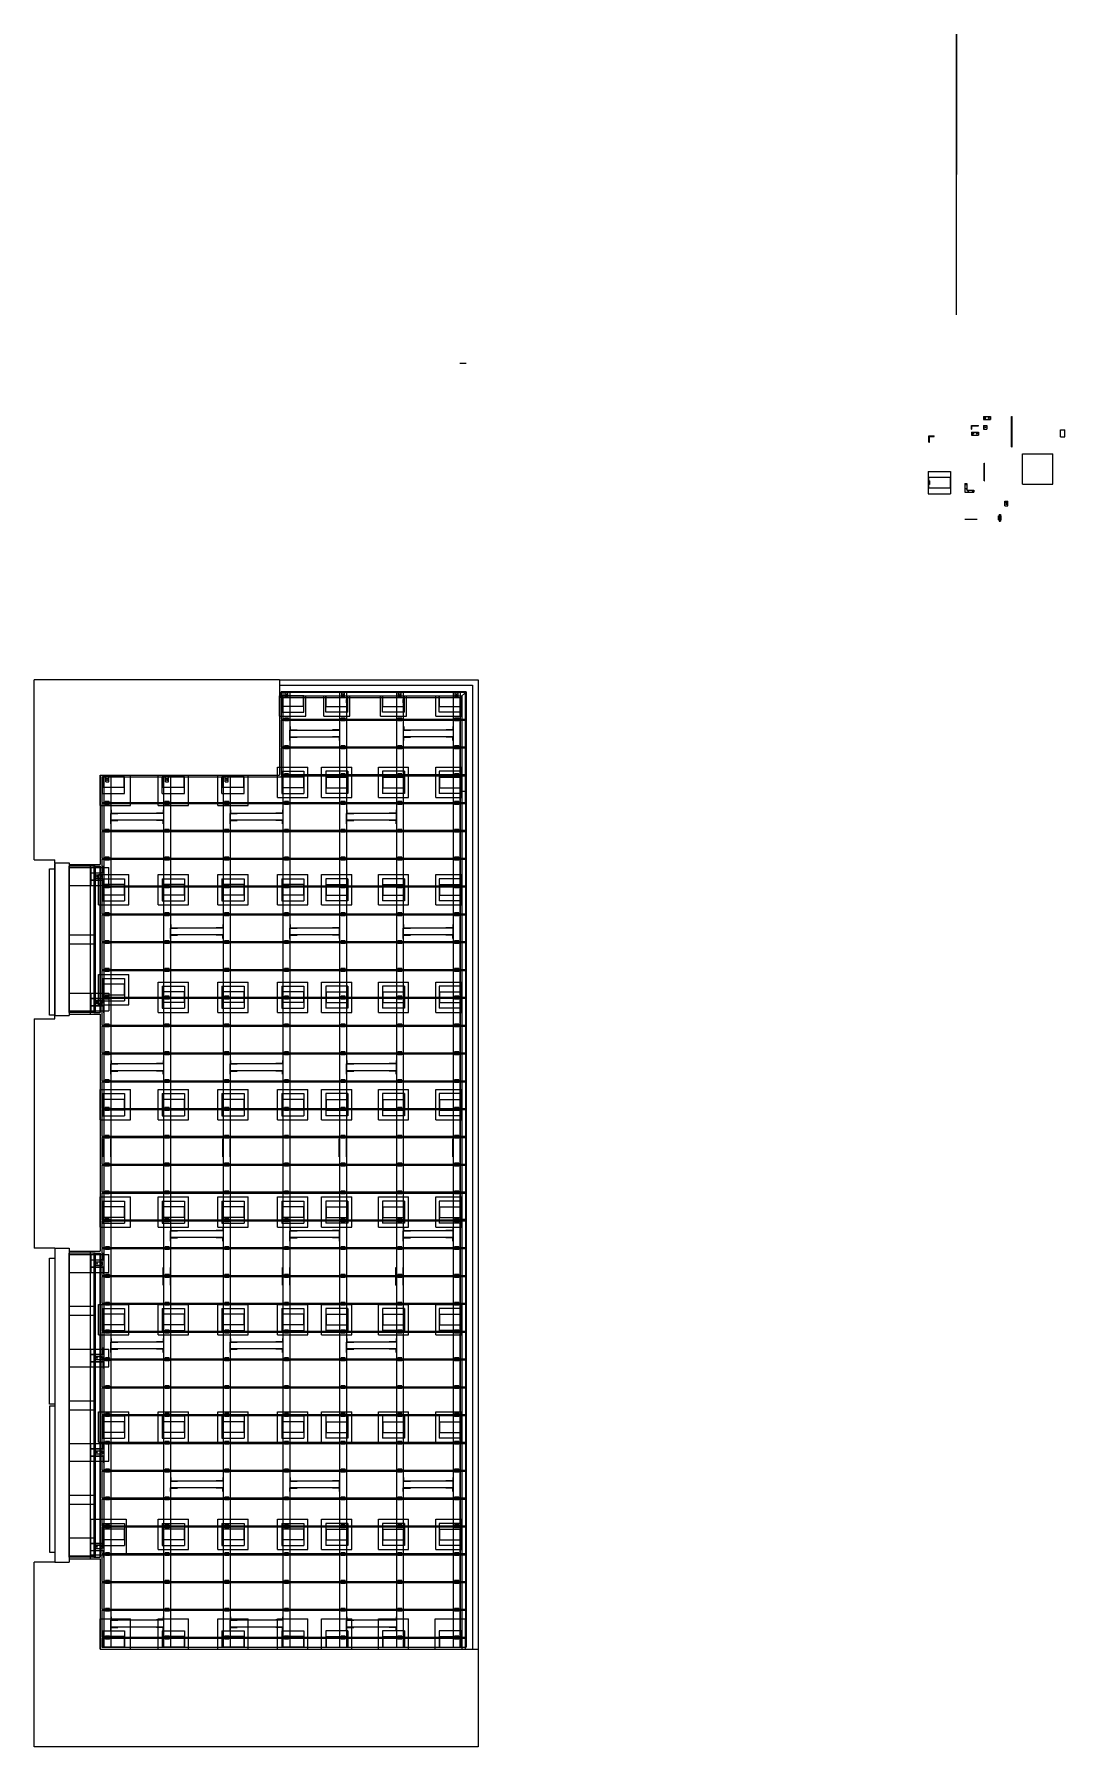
# Model space of a CAD drawing. Header units: millimetres. Extents: x 235 to 5266, y -1155 to 3208.
# Drawn here: x 1490 to 2068, y 736 to 1696 of the extents above; entities that cross this region are included whole.
import ezdxf

# ---------------------------------------------------------------- set-up
doc = ezdxf.new("R2010")
doc.units = ezdxf.units.MM
for name, color, linetype in [('Barierka', 183, 'Continuous'), ('Deski', 33, 'Continuous'), ('Klipsy', 191, 'Continuous'), ('Klipsy startowe', 221, 'Continuous'), ('Kątowniki', 220, 'Continuous'), ('Kątowniki77', 92, 'Continuous'), ('Legary górne', 150, 'Continuous'), ('Listwy', 11, 'Continuous'), ('Maty', 31, 'Continuous'), ('Maty8mm', 10, 'Continuous'), ('Wsporniki', 114, 'Continuous'), ('Łączniki', 30, 'Continuous')]:
    doc.layers.add(name, color=color, linetype=linetype)

# ---------------------------------------------------------------- blocks, each defined once
blk = doc.blocks.new('Z$W@#14945')
for p, q in [((3, 176), (3, 0)), ((11, 176), (11, 0)), ((0, 88.5), (0, 170.5)), ((0, 170.5), (3, 170.5)), ((3, 88.5), (0, 88.5)), ((3, 87.5), (0, 87.5)), ((0, 87.5), (0, 5.5)), ((0, 5.5), (3, 5.5))]:
    blk.add_line(p, q)
blk = doc.blocks.new('Z$W@#8909')
for p, q in [((3, 176), (11, 176)), ((3, 0), (11, 0))]:
    blk.add_line(p, q)
blk.add_blockref('Z$W@#14945', (0, 0))
blk = doc.blocks.new('Z$W@#9758')
for p, q in [((0, 0.3), (0, 82.3)), ((0, 82.3), (3, 82.3)), ((3, 85.6), (3, 0)), ((3, 85.6), (11, 85.6)), ((3, 0.3), (3, 85.3)), ((11, 85.6), (11, 0)), ((3, 0.3), (0, 0.3)), ((3, 0), (11, 0))]:
    blk.add_line(p, q)
blk = doc.blocks.new('Z$W@#2083')
for p, q in [((12.4, 9.2), (0, 9.2)), ((0, 9.2), (0, 0)), ((0, 0), (12.4, 0)), ((0.2, 6), (12.2, 6)), ((0.2, 6), (0.2, 0)), ((11.7, 4), (11.7, 2)), ((11.7, 4), (12.2, 4)), ((11.7, 2), (12.2, 2)), ((12.2, 6), (12.2, 0)), ((12.4, 9.2), (12.4, 0))]:
    blk.add_line(p, q)
blk = doc.blocks.new('Z$W@#17505')
for p, q in [((0, 0), (0, 12.4)), ((0, 12.4), (12.4, 12.4)), ((3.2, 12.2), (3.2, 0.2)), ((3.2, 12.2), (9.2, 12.2)), ((9.2, 12.2), (9.2, 0.2)), ((12.4, 0), (12.4, 12.4)), ((0, 0), (12.4, 0)), ((3.2, 0.2), (9.2, 0.2)), ((5.2, 0.7), (7.2, 0.7)), ((5.2, 0.7), (5.2, 0.2)), ((7.2, 0.7), (7.2, 0.2))]:
    blk.add_line(p, q)
blk = doc.blocks.new('Z$W@#9216')
at = {"xscale": -1, "rotation": 90.00000000000001}
blk.add_blockref('Z$W@#17505', (12.4, 12.4), dxfattribs=at)
blk = doc.blocks.new('Z$W@#22708')
at = {"layer": 'Legary górne'}
for p, q in [((0, 0), (0, 3.9)), ((0, 3.9), (2.4, 3.9)), ((0, 0), (2.4, 0)), ((2.4, 0), (2.4, 3.9))]:
    blk.add_line(p, q, dxfattribs=at)
blk = doc.blocks.new('Z$W@#41')
at = {"layer": 'Kątowniki'}
for p, q in [((0, 0), (0, 2)), ((0, 2), (4, 2)), ((0, 0), (0.18, 0)), ((0.18, 1.82), (4, 1.82)), ((0.18, 0), (0.18, 1.82)), ((4, 1.82), (4, 2))]:
    blk.add_line(p, q, dxfattribs=at)
blk = doc.blocks.new('Z$W@#5794')
for p, q in [((0, 0), (0, 10)), ((0, 10), (0.2, 10)), ((0.2, 0), (0.2, 10)), ((0, 0), (0.2, 0))]:
    blk.add_line(p, q)
blk = doc.blocks.new('Z$W@#22255')
for p, q in [((0, 1.8), (0, 0)), ((0, 1.8), (4, 1.8)), ((0, 0), (4, 0)), ((0.18, 1.8), (0.18, 0)), ((4, 1.8), (4, 0))]:
    blk.add_line(p, q)
for centre in [(1, 0.9), (3, 0.9)]:
    blk.add_circle(centre, 0.25)
blk = doc.blocks.new('Z$W@#486')
at = {"layer": 'Maty'}
for p, q in [((0, 20), (20, 20)), ((0, 20), (0, 0)), ((20, 20), (20, 0)), ((0, 0), (20, 0)), ((0, 0), (20, 0))]:
    blk.add_line(p, q, dxfattribs=at)
blk = doc.blocks.new('Z$W@#26881')
at = {"layer": 'Maty'}
for p, q in [((0, 0), (0, 10)), ((0, 10), (0.3, 10)), ((0.3, 0), (0.3, 10)), ((0, 0), (0.3, 0))]:
    blk.add_line(p, q, dxfattribs=at)
blk = doc.blocks.new('Z$W@#30100')
at = {"layer": 'Maty'}
for p, q in [((0, 0), (0, 10)), ((0, 10), (10, 10)), ((10, 0), (10, 10)), ((0, 0), (10, 0))]:
    blk.add_line(p, q, dxfattribs=at)
blk = doc.blocks.new('Z$W@#25788')
at = {"layer": 'Maty'}
for p, q in [((0, 0), (0, 17)), ((0, 17), (17, 17)), ((17, 0), (17, 17)), ((0, 0), (17, 0))]:
    blk.add_line(p, q, dxfattribs=at)
blk = doc.blocks.new('Z$W@#27756')
at = {"layer": 'Maty'}
for p, q in [((0, 0), (0, 17)), ((0, 17), (14.7, 17)), ((14.7, 0), (14.7, 17)), ((0, 0), (14.7, 0))]:
    blk.add_line(p, q, dxfattribs=at)
blk = doc.blocks.new('Z$W@#20016')
at = {"layer": 'Maty'}
for p, q in [((0, 11.5), (14.7, 11.5)), ((0, 0), (0, 11.5)), ((14.7, 0), (14.7, 11.5)), ((0, 0), (14.7, 0))]:
    blk.add_line(p, q, dxfattribs=at)
blk = doc.blocks.new('Z$W@#21898')
for p, q in [((0, 0), (0, 2.7)), ((0, 2.7), (1.6, 2.7)), ((0, 1.8), (1.6, 1.8)), ((0, 0), (1.6, 0)), ((1.6, 0), (1.6, 2.7))]:
    blk.add_line(p, q)
blk.add_circle((0.8, 0.9), 0.2)
blk = doc.blocks.new('Z$W@#30318')
for p, q in [((0, 0.7), (0, 3)), ((0, 3), (0.4, 3)), ((0, 0.7), (0.4, 0.7)), ((0.4, 3.7), (1.2, 3.7)), ((0.4, 3.7), (0.4, 0)), ((0.4, 0), (1.2, 0)), ((1.2, 3.7), (1.2, 0)), ((1.2, 3), (1.6, 3)), ((1.2, 0.7), (1.6, 0.7)), ((1.6, 0.7), (1.6, 3))]:
    blk.add_line(p, q)
blk.add_circle((0.8, 1.85), 0.2)
blk = doc.blocks.new('Z$W@#15724')
for p, q in [((0, 10), (14.7, 10)), ((0, 0), (0, 10)), ((14.7, 0), (14.7, 10)), ((0, 0), (14.7, 0))]:
    blk.add_line(p, q)
blk = doc.blocks.new('Z$W@#11478')
for p, q in [((0, 5), (14.7, 5)), ((0, 0), (0, 5)), ((0, 0), (14.7, 0)), ((14.7, 0), (14.7, 5))]:
    blk.add_line(p, q)

msp = doc.modelspace()

# ---------------------------------------------------------------- linework, layer by layer
for p, q in [((2022.1, 1481.69), (2022.1, 1479.89)), ((2022.1, 1481.69), (2026.1, 1481.69)), ((2022.1, 1479.89), (2026.1, 1479.89)), ((2022.28, 1481.69), (2022.28, 1479.89)), ((2026.1, 1481.69), (2026.1, 1479.89)), ((1991.47, 1467.25), (1991.47, 1470.75)), ((1991.47, 1470.75), (1994.47, 1470.75)), ((1991.87, 1470.35), (1994.47, 1470.35)), ((1991.87, 1467.25), (1991.87, 1470.35)), ((1994.47, 1470.35), (1994.47, 1470.75)), ((2022.05, 1476.59), (2024.05, 1476.59)), ((2022.05, 1476.59), (2022.05, 1474.59)), ((2022.05, 1474.59), (2024.05, 1474.59)), ((2022.23, 1476.59), (2022.23, 1474.59)), ((2024.05, 1476.59), (2024.05, 1474.59)), ((1991.47, 1467.25), (1991.87, 1467.25)), ((2011.61, 1444.14), (2011.61, 1439.14)), ((2011.61, 1444.14), (2012.81, 1444.14)), ((2012.81, 1444.14), (2012.81, 1440.34)), ((2011.61, 1439.14), (2016.61, 1439.14)), ((2012.81, 1440.34), (2016.61, 1440.34)), ((2016.61, 1440.34), (2016.61, 1439.14)), ((2011.61, 1424.14), (2018.61, 1424.14)), ((2030.44, 1423.7), (2030.44, 1426)), ((2030.44, 1426), (2030.84, 1426)), ((2030.44, 1423.7), (2030.84, 1423.7)), ((2030.84, 1426.7), (2031.64, 1426.7)), ((2030.84, 1426.7), (2030.84, 1423)), ((2030.84, 1423), (2031.64, 1423)), ((2031.64, 1426.7), (2031.64, 1423)), ((2031.64, 1426), (2032.04, 1426)), ((2031.64, 1423.7), (2032.04, 1423.7)), ((2032.04, 1423.7), (2032.04, 1426)), ((1489.68, 1233.12), (1489.68, 1334.02)), ((1627.18, 1334.02), (1489.68, 1334.02)), ((1627.18, 1334.02), (1627.18, 1280.52)), ((1627.18, 1325.02), (1729.58, 1325.02)), ((1729.58, 1325.02), (1729.58, 790.52)), ((1526.68, 1280.52), (1627.18, 1280.52)), ((1526.68, 1280.52), (1526.68, 1230.52)), ((1489.68, 1233.12), (1501.18, 1233.12)), ((1501.18, 1231.32), (1501.18, 1233.12)), ((1509.18, 1230.52), (1526.68, 1230.52)), ((1521.18, 1146.52), (1521.18, 1230.52)), ((1489.68, 1143.92), (1489.68, 1015.27)), ((1489.68, 1143.92), (1501.18, 1143.92)), ((1501.18, 1143.92), (1501.18, 1145.72)), ((1509.18, 1146.52), (1526.68, 1146.52)), ((1526.68, 1146.52), (1526.68, 1013.52)), ((1501.18, 1015.27), (1489.68, 1015.27)), ((1509.18, 1013.52), (1526.68, 1013.52)), ((1521.18, 841.02), (1521.18, 1013.52)), ((1489.68, 735.72), (1489.68, 839.27)), ((1501.18, 839.27), (1489.68, 839.27)), ((1509.18, 841.02), (1526.68, 841.02)), ((1526.68, 841.02), (1526.68, 790.52)), ((1526.68, 790.52), (1738.58, 790.52)), ((1738.58, 790.52), (1738.58, 735.72)), ((1738.58, 735.72), (1489.68, 735.72))]:
    msp.add_line(p, q)
for centre, radius in [((2023.1, 1480.79), 0.25), ((2025.09, 1480.79), 0.25), ((2023.14, 1475.59), 0.2), ((2012.21, 1443.54), 0.2), ((2012.21, 1441.14), 0.2), ((2013.61, 1439.74), 0.2), ((2016.01, 1439.74), 0.2), ((2031.24, 1424.85), 0.2)]:
    msp.add_circle(centre, radius)
at = {"layer": 'Barierka'}
for p, q in [((1627.18, 1334.02), (1738.58, 1334.02)), ((1627.18, 1331.02), (1735.58, 1331.02)), ((1735.58, 1331.02), (1735.58, 790.52)), ((1738.58, 1334.02), (1738.58, 790.52))]:
    msp.add_line(p, q, dxfattribs=at)
at = {"layer": 'Deski'}
for p, q in [((1628.18, 1327.02), (1628.18, 1312.02)), ((1628.18, 1327.02), (1731.58, 1327.02)), ((1731.58, 1312.02), (1731.58, 1327.02)), ((1628.18, 1312.02), (1731.58, 1312.02)), ((1628.18, 1311.42), (1731.58, 1311.42)), ((1628.18, 1311.42), (1628.18, 1296.42)), ((1731.58, 1296.42), (1731.58, 1311.42)), ((1628.18, 1296.42), (1731.58, 1296.42)), ((1628.18, 1295.82), (1731.58, 1295.82)), ((1628.18, 1295.82), (1628.18, 1280.82)), ((1731.58, 1280.82), (1731.58, 1295.82)), ((1527.68, 1279.52), (1628.18, 1279.52)), ((1527.68, 1279.52), (1527.68, 1265.22)), ((1628.18, 1280.82), (1731.58, 1280.82)), ((1628.18, 1280.22), (1731.58, 1280.22)), ((1628.18, 1280.22), (1628.18, 1279.52)), ((1731.58, 1265.22), (1731.58, 1280.22)), ((1527.68, 1265.22), (1731.58, 1265.22)), ((1527.68, 1264.62), (1731.58, 1264.62)), ((1527.68, 1264.62), (1527.68, 1249.62)), ((1731.58, 1264.62), (1731.58, 1249.62)), ((1527.68, 1249.62), (1731.58, 1249.62)), ((1527.68, 1249.02), (1731.58, 1249.02)), ((1527.68, 1249.02), (1527.68, 1234.02)), ((1731.58, 1249.02), (1731.58, 1234.02)), ((1523.88, 1229.52), (1509.18, 1229.52)), ((1509.18, 1147.52), (1509.18, 1229.52)), ((1523.88, 1229.52), (1523.88, 1147.52)), ((1523.88, 1229.52), (1526.38, 1229.52)), ((1526.38, 1229.52), (1526.38, 1147.52)), ((1527.68, 1234.02), (1731.58, 1234.02)), ((1527.68, 1233.42), (1731.58, 1233.42)), ((1527.68, 1233.42), (1527.68, 1218.42)), ((1731.58, 1233.42), (1731.58, 1218.42)), ((1527.68, 1218.42), (1731.58, 1218.42)), ((1527.68, 1217.82), (1731.58, 1217.82)), ((1527.68, 1217.82), (1527.68, 1202.82)), ((1731.58, 1217.82), (1731.58, 1202.82)), ((1527.68, 1202.82), (1731.58, 1202.82)), ((1527.68, 1202.22), (1731.58, 1202.22)), ((1527.68, 1202.22), (1527.68, 1187.22)), ((1731.58, 1202.22), (1731.58, 1187.22)), ((1527.68, 1187.22), (1731.58, 1187.22)), ((1527.68, 1186.62), (1731.58, 1186.62)), ((1527.68, 1186.62), (1527.68, 1171.62)), ((1731.58, 1186.62), (1731.58, 1171.62)), ((1527.68, 1171.62), (1731.58, 1171.62)), ((1527.68, 1171.02), (1731.58, 1171.02)), ((1527.68, 1171.02), (1527.68, 1156.02)), ((1731.58, 1171.02), (1731.58, 1156.02)), ((1527.68, 1156.02), (1731.58, 1156.02)), ((1527.68, 1155.42), (1731.58, 1155.42)), ((1527.68, 1155.42), (1527.68, 1140.42)), ((1731.58, 1155.42), (1731.58, 1140.42)), ((1523.88, 1147.52), (1509.18, 1147.52)), ((1523.88, 1147.52), (1526.38, 1147.52)), ((1527.68, 1140.42), (1731.58, 1140.42)), ((1527.68, 1139.82), (1731.58, 1139.82)), ((1527.68, 1139.82), (1527.68, 1124.82)), ((1731.58, 1139.82), (1731.58, 1124.82)), ((1527.68, 1124.82), (1731.58, 1124.82)), ((1527.68, 1124.22), (1731.58, 1124.22)), ((1527.68, 1124.22), (1527.68, 1109.22)), ((1731.58, 1124.22), (1731.58, 1109.22)), ((1527.68, 1109.22), (1731.58, 1109.22)), ((1527.68, 1108.62), (1731.58, 1108.62)), ((1527.68, 1108.62), (1527.68, 1093.62)), ((1731.58, 1108.62), (1731.58, 1093.62)), ((1527.68, 1093.62), (1731.58, 1093.62)), ((1527.68, 1093.02), (1731.58, 1093.02)), ((1527.68, 1093.02), (1527.68, 1078.02)), ((1731.58, 1093.02), (1731.58, 1078.02)), ((1527.68, 1078.02), (1731.58, 1078.02)), ((1527.68, 1077.42), (1731.58, 1077.42)), ((1527.68, 1077.42), (1527.68, 1062.42)), ((1731.58, 1077.42), (1731.58, 1062.42)), ((1527.68, 1062.42), (1731.58, 1062.42)), ((1527.68, 1061.82), (1731.58, 1061.82)), ((1527.68, 1061.82), (1527.68, 1046.82)), ((1731.58, 1061.82), (1731.58, 1046.82)), ((1527.68, 1046.82), (1731.58, 1046.82)), ((1527.68, 1046.22), (1731.58, 1046.22)), ((1527.68, 1046.22), (1527.68, 1031.22)), ((1731.58, 1046.22), (1731.58, 1031.22)), ((1527.68, 1031.22), (1731.58, 1031.22)), ((1527.68, 1030.62), (1731.58, 1030.62)), ((1527.68, 1030.62), (1527.68, 1015.62)), ((1731.58, 1030.62), (1731.58, 1015.62)), ((1523.88, 1012.52), (1509.18, 1012.52)), ((1509.18, 842.02), (1509.18, 1012.52)), ((1523.88, 1012.52), (1523.88, 842.02)), ((1523.88, 1012.52), (1526.38, 1012.52)), ((1526.38, 1012.52), (1526.38, 842.02)), ((1527.68, 1015.62), (1731.58, 1015.62)), ((1527.68, 1015.02), (1731.58, 1015.02)), ((1527.68, 1015.02), (1527.68, 1000.02)), ((1731.58, 1015.02), (1731.58, 1000.02)), ((1527.68, 1000.02), (1731.58, 1000.02)), ((1527.68, 999.42), (1731.58, 999.42)), ((1527.68, 999.42), (1527.68, 984.42)), ((1731.58, 999.42), (1731.58, 984.42)), ((1527.68, 984.42), (1731.58, 984.42)), ((1527.68, 983.82), (1731.58, 983.82)), ((1527.68, 983.82), (1527.68, 968.82)), ((1731.58, 983.82), (1731.58, 968.82)), ((1527.68, 968.82), (1731.58, 968.82)), ((1527.68, 968.22), (1731.58, 968.22)), ((1527.68, 968.22), (1527.68, 953.22)), ((1731.58, 968.22), (1731.58, 953.22)), ((1527.68, 953.22), (1731.58, 953.22)), ((1527.68, 952.62), (1731.58, 952.62)), ((1527.68, 952.62), (1527.68, 937.62)), ((1731.58, 952.62), (1731.58, 937.62)), ((1527.68, 937.62), (1731.58, 937.62)), ((1527.68, 937.02), (1731.58, 937.02)), ((1527.68, 937.02), (1527.68, 922.02)), ((1731.58, 937.02), (1731.58, 922.02)), ((1527.68, 922.02), (1731.58, 922.02)), ((1527.68, 921.42), (1731.58, 921.42)), ((1527.68, 921.42), (1527.68, 906.42)), ((1731.58, 921.42), (1731.58, 906.42)), ((1527.68, 906.42), (1731.58, 906.42)), ((1527.68, 905.82), (1731.58, 905.82)), ((1527.68, 905.82), (1527.68, 890.82)), ((1731.58, 905.82), (1731.58, 890.82)), ((1527.68, 890.82), (1731.58, 890.82)), ((1527.68, 890.22), (1731.58, 890.22)), ((1527.68, 890.22), (1527.68, 875.22)), ((1731.58, 890.22), (1731.58, 875.22)), ((1527.68, 875.22), (1731.58, 875.22)), ((1527.68, 874.62), (1731.58, 874.62)), ((1527.68, 874.62), (1527.68, 859.62)), ((1731.58, 874.62), (1731.58, 859.62)), ((1527.68, 859.62), (1731.58, 859.62)), ((1527.68, 859.02), (1731.58, 859.02)), ((1527.68, 859.02), (1527.68, 844.02)), ((1731.58, 859.02), (1731.58, 844.02)), ((1523.88, 842.02), (1509.18, 842.02)), ((1523.88, 842.02), (1526.38, 842.02)), ((1527.68, 844.02), (1731.58, 844.02)), ((1527.68, 843.42), (1731.58, 843.42)), ((1527.68, 843.42), (1527.68, 828.42)), ((1731.58, 843.42), (1731.58, 828.42)), ((1527.68, 828.42), (1731.58, 828.42)), ((1527.68, 827.82), (1731.58, 827.82)), ((1527.68, 827.82), (1527.68, 812.82)), ((1731.58, 827.82), (1731.58, 812.82)), ((1527.68, 812.82), (1731.58, 812.82)), ((1527.68, 812.22), (1731.58, 812.22)), ((1527.68, 812.22), (1527.68, 797.22)), ((1731.58, 812.22), (1731.58, 797.22)), ((1527.68, 797.22), (1731.58, 797.22)), ((1527.68, 796.62), (1731.58, 796.62)), ((1527.68, 796.62), (1527.68, 791.52)), ((1527.68, 791.52), (1731.58, 791.52)), ((1731.58, 796.62), (1731.58, 791.52))]:
    msp.add_line(p, q, dxfattribs=at)
at = {"layer": 'Kątowniki77'}
for p, q in [((1521.68, 1225.68), (1521.68, 1225.83)), ((1521.68, 1225.83), (1526.68, 1225.83)), ((1521.68, 1225.68), (1526.68, 1225.68)), ((1521.68, 1221.78), (1521.68, 1221.63)), ((1521.68, 1221.78), (1526.68, 1221.78)), ((1521.68, 1221.63), (1526.68, 1221.63)), ((1522.88, 1225.68), (1522.88, 1225.83)), ((1522.88, 1221.78), (1522.88, 1221.63)), ((1526.68, 1225.68), (1526.68, 1225.83)), ((1526.68, 1221.78), (1526.68, 1221.63)), ((1521.68, 1155.25), (1521.68, 1155.4)), ((1521.68, 1155.4), (1526.68, 1155.4)), ((1521.68, 1155.25), (1526.68, 1155.25)), ((1522.88, 1155.25), (1522.88, 1155.4)), ((1526.68, 1155.25), (1526.68, 1155.4)), ((1521.68, 1151.35), (1521.68, 1151.2)), ((1521.68, 1151.35), (1526.68, 1151.35)), ((1521.68, 1151.2), (1526.68, 1151.2)), ((1522.88, 1151.35), (1522.88, 1151.2)), ((1526.68, 1151.35), (1526.68, 1151.2)), ((1521.68, 1008.68), (1521.68, 1008.83)), ((1521.68, 1008.83), (1526.68, 1008.83)), ((1521.68, 1008.68), (1526.68, 1008.68)), ((1522.88, 1008.68), (1522.88, 1008.83)), ((1526.68, 1008.68), (1526.68, 1008.83)), ((1521.68, 1004.78), (1521.68, 1004.63)), ((1521.68, 1004.78), (1526.68, 1004.78)), ((1521.68, 1004.63), (1526.68, 1004.63)), ((1522.88, 1004.78), (1522.88, 1004.63)), ((1526.68, 1004.78), (1526.68, 1004.63)), ((1521.68, 955.68), (1521.68, 955.83)), ((1521.68, 955.83), (1526.68, 955.83)), ((1521.68, 955.68), (1526.68, 955.68)), ((1521.68, 951.78), (1521.68, 951.63)), ((1521.68, 951.78), (1526.68, 951.78)), ((1521.68, 951.63), (1526.68, 951.63)), ((1522.88, 955.68), (1522.88, 955.83)), ((1522.88, 951.78), (1522.88, 951.63)), ((1526.68, 955.68), (1526.68, 955.83)), ((1526.68, 951.78), (1526.68, 951.63)), ((1521.68, 902.75), (1521.68, 902.9)), ((1521.68, 902.9), (1526.68, 902.9)), ((1521.68, 902.75), (1526.68, 902.75)), ((1522.88, 902.75), (1522.88, 902.9)), ((1526.68, 902.75), (1526.68, 902.9)), ((1521.68, 898.85), (1521.68, 898.7)), ((1521.68, 898.85), (1526.68, 898.85)), ((1521.68, 898.7), (1526.68, 898.7)), ((1522.88, 898.85), (1522.88, 898.7)), ((1526.68, 898.85), (1526.68, 898.7)), ((1521.68, 849.75), (1521.68, 849.9)), ((1521.68, 849.9), (1526.68, 849.9)), ((1521.68, 849.75), (1526.68, 849.75)), ((1521.68, 845.85), (1521.68, 845.7)), ((1521.68, 845.85), (1526.68, 845.85)), ((1521.68, 845.7), (1526.68, 845.7)), ((1522.88, 849.75), (1522.88, 849.9)), ((1522.88, 845.85), (1522.88, 845.7)), ((1526.68, 849.75), (1526.68, 849.9)), ((1526.68, 845.85), (1526.68, 845.7))]:
    msp.add_line(p, q, dxfattribs=at)
at = {"layer": 'Legary górne'}
for p, q in [((2007.03, 1538.59), (2007.03, 1695.99)), ((2007.03, 1695.99), (2007.03, 1617.29)), ((2065.26, 1470.34), (2065.26, 1474.24)), ((2065.26, 1474.24), (2067.66, 1474.24)), ((2065.26, 1470.34), (2067.66, 1470.34)), ((2067.66, 1470.34), (2067.66, 1474.24)), ((1629.18, 1327.02), (1629.18, 791.52)), ((1629.18, 1327.02), (1633.08, 1327.02)), ((1633.08, 1327.02), (1633.08, 791.52)), ((1660.98, 1327.02), (1660.98, 791.52)), ((1660.98, 1327.02), (1664.88, 1327.02)), ((1664.88, 1327.02), (1664.88, 791.52)), ((1692.78, 1327.02), (1692.78, 791.52)), ((1692.78, 1327.02), (1696.68, 1327.02)), ((1696.68, 1327.02), (1696.68, 791.52)), ((1724.63, 1327.02), (1724.63, 791.52)), ((1724.63, 1327.02), (1728.53, 1327.02)), ((1728.53, 1327.02), (1728.53, 791.52)), ((1633.08, 1305.82), (1660.98, 1305.82)), ((1633.08, 1302.02), (1633.08, 1305.82)), ((1633.08, 1302.02), (1660.98, 1302.02)), ((1724.63, 1305.82), (1696.73, 1305.82)), ((1724.63, 1302.02), (1696.73, 1302.02)), ((1528.68, 1279.52), (1528.68, 791.52)), ((1528.68, 1279.52), (1532.58, 1279.52)), ((1532.58, 1279.52), (1532.58, 791.52)), ((1562.18, 1279.52), (1562.18, 791.52)), ((1562.18, 1279.52), (1566.08, 1279.52)), ((1566.08, 1279.52), (1566.08, 791.52)), ((1595.68, 1279.52), (1595.68, 791.52)), ((1595.68, 1279.52), (1599.58, 1279.52)), ((1599.58, 1279.52), (1599.58, 791.52)), ((1562.18, 1259.02), (1532.58, 1259.02)), ((1532.58, 1255.22), (1532.58, 1259.02)), ((1629.18, 1259.02), (1599.58, 1259.02)), ((1599.58, 1255.22), (1599.58, 1259.02)), ((1692.78, 1259.02), (1664.88, 1259.02)), ((1664.88, 1255.22), (1664.88, 1259.02)), ((1692.78, 1255.22), (1692.78, 1259.02)), ((1562.18, 1255.22), (1532.58, 1255.22)), ((1629.18, 1255.22), (1599.58, 1255.22)), ((1692.78, 1255.22), (1664.88, 1255.22)), ((1523.88, 1225.68), (1528.68, 1225.68)), ((1523.88, 1221.78), (1528.68, 1221.78)), ((1595.68, 1194.82), (1566.08, 1194.82)), ((1566.08, 1191.02), (1566.08, 1194.82)), ((1595.68, 1191.02), (1566.08, 1191.02)), ((1660.98, 1194.82), (1633.08, 1194.82)), ((1633.08, 1191.02), (1633.08, 1194.82)), ((1660.98, 1191.02), (1633.08, 1191.02)), ((1660.98, 1191.02), (1660.98, 1194.82)), ((1724.58, 1194.82), (1696.68, 1194.82)), ((1696.68, 1191.02), (1696.68, 1194.82)), ((1724.58, 1191.02), (1696.68, 1191.02)), ((1724.58, 1191.02), (1724.58, 1194.82)), ((1523.88, 1155.25), (1528.68, 1155.25)), ((1523.88, 1151.35), (1528.68, 1151.35)), ((1562.18, 1118.62), (1532.58, 1118.62)), ((1532.58, 1114.82), (1532.58, 1118.62)), ((1562.18, 1114.82), (1532.58, 1114.82)), ((1629.18, 1118.62), (1599.58, 1118.62)), ((1599.58, 1114.82), (1599.58, 1118.62)), ((1629.18, 1114.82), (1599.58, 1114.82)), ((1692.78, 1118.62), (1664.88, 1118.62)), ((1664.88, 1114.82), (1664.88, 1118.62)), ((1692.78, 1114.82), (1664.88, 1114.82)), ((1692.78, 1114.82), (1692.78, 1118.62)), ((1595.68, 1025.02), (1566.08, 1025.02)), ((1566.08, 1021.22), (1566.08, 1025.02)), ((1566.08, 1021.22), (1566.08, 1025.02)), ((1566.08, 1021.22), (1566.08, 1025.02)), ((1595.68, 1021.22), (1566.08, 1021.22)), ((1660.98, 1025.02), (1633.08, 1025.02)), ((1633.08, 1021.22), (1633.08, 1025.02)), ((1660.98, 1021.22), (1633.08, 1021.22)), ((1660.98, 1021.22), (1660.98, 1025.02)), ((1724.58, 1025.02), (1696.68, 1025.02)), ((1696.68, 1021.22), (1696.68, 1025.02)), ((1724.58, 1021.22), (1696.68, 1021.22)), ((1724.58, 1021.22), (1724.58, 1025.02)), ((1523.88, 1008.68), (1528.68, 1008.68)), ((1523.88, 1004.78), (1528.68, 1004.78)), ((1562.18, 962.62), (1532.58, 962.62)), ((1532.58, 958.82), (1532.58, 962.62)), ((1629.18, 962.62), (1599.58, 962.62)), ((1599.58, 958.82), (1599.58, 962.62)), ((1692.78, 962.62), (1664.88, 962.62)), ((1664.88, 958.82), (1664.88, 962.62)), ((1523.88, 955.68), (1528.68, 955.68)), ((1523.88, 951.78), (1528.68, 951.78)), ((1562.18, 958.82), (1532.58, 958.82)), ((1629.18, 958.82), (1599.58, 958.82)), ((1692.78, 958.82), (1664.88, 958.82)), ((1523.88, 902.75), (1528.68, 902.75)), ((1523.88, 898.85), (1528.68, 898.85)), ((1595.68, 884.62), (1566.08, 884.62)), ((1660.98, 884.62), (1633.08, 884.62)), ((1660.98, 880.82), (1660.98, 884.62)), ((1724.58, 884.62), (1696.68, 884.62)), ((1724.58, 880.82), (1724.58, 884.62)), ((1595.68, 880.82), (1566.08, 880.82)), ((1660.98, 880.82), (1633.08, 880.82)), ((1724.58, 880.82), (1696.68, 880.82)), ((1523.88, 849.75), (1528.68, 849.75)), ((1523.88, 845.85), (1528.68, 845.85)), ((1562.18, 806.62), (1532.58, 806.62)), ((1532.58, 802.82), (1532.58, 806.62)), ((1562.18, 802.82), (1532.58, 802.82)), ((1629.18, 806.62), (1599.58, 806.62)), ((1599.58, 802.82), (1599.58, 806.62)), ((1629.18, 802.82), (1599.58, 802.82)), ((1692.78, 806.62), (1664.88, 806.62)), ((1664.88, 802.82), (1664.88, 806.62)), ((1692.78, 802.82), (1664.88, 802.82)), ((1528.68, 791.52), (1532.58, 791.52)), ((1562.18, 791.52), (1566.08, 791.52)), ((1595.68, 791.53), (1599.58, 791.53)), ((1595.68, 791.52), (1599.58, 791.52)), ((1629.18, 791.52), (1633.08, 791.52)), ((1660.98, 791.53), (1664.88, 791.53)), ((1660.98, 791.52), (1664.88, 791.52)), ((1692.78, 791.53), (1696.68, 791.53)), ((1692.78, 791.52), (1696.68, 791.52)), ((1724.63, 791.52), (1728.53, 791.52)), ((1724.63, 791.52), (1728.53, 791.52))]:
    msp.add_line(p, q, dxfattribs=at)
at = {"layer": 'Listwy'}
for p, q in [((1728.38, 1511.52), (1731.88, 1511.52)), ((1628.18, 1323.82), (1628.18, 1327.32)), ((1731.88, 1327.32), (1628.18, 1327.32)), ((1728.38, 1323.82), (1731.88, 1327.32)), ((1731.88, 1327.32), (1731.88, 1271.52)), ((1728.38, 1323.82), (1628.18, 1323.82)), ((1728.38, 1323.82), (1728.38, 1271.52)), ((1728.38, 1271.52), (1728.38, 1031.52)), ((1728.38, 1271.52), (1731.88, 1271.52)), ((1728.38, 1271.52), (1731.88, 1271.52)), ((1731.88, 1271.52), (1731.88, 1031.52)), ((1523.18, 1229.52), (1526.68, 1229.52)), ((1523.18, 1229.52), (1523.18, 1147.52)), ((1526.68, 1229.52), (1526.68, 1147.52)), ((1523.18, 1147.52), (1526.68, 1147.52)), ((1728.38, 1031.52), (1728.38, 791.52)), ((1728.38, 1031.52), (1731.88, 1031.52)), ((1728.38, 1031.52), (1731.88, 1031.52)), ((1731.88, 1031.52), (1731.88, 791.52)), ((1523.18, 1012.52), (1523.18, 842.02)), ((1523.18, 1012.52), (1526.68, 1012.52)), ((1526.68, 1012.52), (1526.68, 842.02)), ((1523.18, 842.02), (1526.68, 842.02)), ((1728.38, 791.52), (1731.88, 791.52))]:
    msp.add_line(p, q, dxfattribs=at)
at = {"layer": 'Maty'}
for p, q in [((2037.8, 1464.6), (2037.8, 1481.6)), ((2037.8, 1481.6), (2038.1, 1481.6)), ((2038.1, 1464.6), (2038.1, 1481.6)), ((2037.8, 1464.6), (2038.1, 1464.6)), ((2043.9, 1443.64), (2043.9, 1460.64)), ((2043.9, 1460.64), (2060.9, 1460.64)), ((2060.9, 1443.64), (2060.9, 1460.64)), ((2043.9, 1443.64), (2060.9, 1443.64))]:
    msp.add_line(p, q, dxfattribs=at)

# ---------------------------------------------------------------- block references
for name, p in [('Z$W@#9758', (1498.18, 1145.72)), ('Z$W@#8909', (1498.18, 839.27))]:
    msp.add_blockref(name, p)
at = {"layer": 'Deski'}
for p in [(2015.29, 1474.59), (1633.08, 1300.02), (1696.73, 1300.02), (1532.58, 1253.22), (1599.58, 1253.22), (1664.88, 1253.22), (1566.08, 1189.02), (1633.08, 1189.02), (1696.68, 1189.02), (1532.58, 1112.82), (1599.58, 1112.82), (1664.88, 1112.82), (1566.08, 1019.22), (1633.08, 1019.22), (1696.68, 1019.22), (1532.58, 956.82), (1599.58, 956.82), (1664.88, 956.82), (1566.08, 878.82), (1633.08, 878.82), (1696.68, 878.82), (1532.58, 800.82), (1599.58, 800.82), (1664.88, 800.82)]:
    msp.add_blockref('Z$W@#41', p, dxfattribs=at)
at = {"layer": 'Deski', "xscale": -1}
for p, rotation in [((1633.08, 1307.82), -180), ((1696.73, 1307.82), -180), ((1532.58, 1261.02), -180), ((1599.58, 1261.02), -180), ((1664.88, 1261.02), -180), ((1526.68, 1225.68), -90.00000000000001), ((1566.08, 1196.82), -180), ((1633.08, 1196.82), -180), ((1696.68, 1196.82), -180), ((1526.68, 1155.25), -90.00000000000001), ((1532.58, 1120.62), -180), ((1599.58, 1120.62), -180), ((1664.88, 1120.62), -180), ((1566.08, 1027.02), -180), ((1633.08, 1027.02), -180), ((1696.68, 1027.02), -180), ((1526.68, 1008.68), -90.00000000000001), ((1532.58, 964.62), -180), ((1599.58, 964.62), -180), ((1664.88, 964.62), -180), ((1526.68, 955.68), -90.00000000000001), ((1526.68, 902.75), -90.00000000000001), ((1566.08, 886.62), -180), ((1633.08, 886.62), -180), ((1696.68, 886.62), -180), ((1526.68, 849.75), -90.00000000000001), ((1532.58, 808.62), -180), ((1599.58, 808.62), -180), ((1664.88, 808.62), -180)]:
    msp.add_blockref('Z$W@#41', p, dxfattribs=dict(at, rotation=rotation))
at = {"layer": 'Deski'}
for p, rotation in [((1660.98, 1307.82), 180), ((1724.63, 1307.82), 180), ((1562.18, 1261.02), 180), ((1629.18, 1261.02), 180), ((1692.78, 1261.02), 180), ((1526.68, 1221.78), -90), ((1595.68, 1196.82), 180), ((1660.98, 1196.82), 180), ((1724.58, 1196.82), 180), ((1526.68, 1151.35), -90), ((1562.18, 1120.62), 180), ((1629.18, 1120.62), 180), ((1692.78, 1120.62), 180), ((1595.68, 1027.02), 180), ((1660.98, 1027.02), 180), ((1724.58, 1027.02), 180), ((1526.68, 1004.78), -90), ((1562.18, 964.62), 180), ((1629.18, 964.62), 180), ((1692.78, 964.62), 180), ((1526.68, 951.78), -90), ((1526.68, 898.85), -90), ((1595.68, 886.62), 180), ((1660.98, 886.62), 180), ((1724.58, 886.62), 180), ((1526.68, 845.85), -90), ((1562.18, 808.62), 180), ((1629.18, 808.62), 180), ((1692.78, 808.62), 180)]:
    msp.add_blockref('Z$W@#41', p, dxfattribs=dict(at, rotation=rotation))
at = {"layer": 'Deski', "xscale": -1}
for p in [(1660.98, 1300.02), (1724.63, 1300.02), (1562.18, 1253.22), (1629.18, 1253.22), (1692.78, 1253.22), (1595.68, 1189.02), (1660.98, 1189.02), (1724.58, 1189.02), (1562.18, 1112.82), (1629.18, 1112.82), (1692.78, 1112.82), (1595.68, 1019.22), (1660.98, 1019.22), (1724.58, 1019.22), (1562.18, 956.82), (1629.18, 956.82), (1692.78, 956.82), (1595.68, 878.82), (1660.98, 878.82), (1724.58, 878.82), (1562.18, 800.82), (1629.18, 800.82), (1692.78, 800.82)]:
    msp.add_blockref('Z$W@#41', p, dxfattribs=at)
at = {"layer": 'Klipsy', "rotation": 90}
for p in [(1632.98, 1310.92), (1664.78, 1310.92), (1696.58, 1310.92), (1728.43, 1310.92), (1632.98, 1295.32), (1664.78, 1295.32), (1696.58, 1295.32), (1728.43, 1295.32), (1632.98, 1279.72), (1664.78, 1279.72), (1696.58, 1279.72), (1728.43, 1279.72), (1532.48, 1264.12), (1565.98, 1264.12), (1599.48, 1264.12), (1632.98, 1264.12), (1664.78, 1264.12), (1696.58, 1264.12), (1728.43, 1264.12), (1532.48, 1248.52), (1565.98, 1248.52), (1599.48, 1248.52), (1632.98, 1248.52), (1664.78, 1248.52), (1696.58, 1248.52), (1728.43, 1248.52), (1532.48, 1232.92), (1565.98, 1232.92), (1599.48, 1232.92), (1632.98, 1232.92), (1664.78, 1232.92), (1696.58, 1232.92), (1728.43, 1232.92), (1532.48, 1217.32), (1565.98, 1217.32), (1599.48, 1217.32), (1632.98, 1217.32), (1664.78, 1217.32), (1696.58, 1217.32), (1728.43, 1217.32), (1532.48, 1201.72), (1565.98, 1201.72), (1599.48, 1201.72), (1632.98, 1201.72), (1664.78, 1201.72), (1696.58, 1201.72), (1728.43, 1201.72), (1532.48, 1186.12), (1565.98, 1186.12), (1599.48, 1186.12), (1632.98, 1186.12), (1664.78, 1186.12), (1696.58, 1186.12), (1728.43, 1186.12), (1532.48, 1170.52), (1565.98, 1170.52), (1599.48, 1170.52), (1632.98, 1170.52), (1664.78, 1170.52), (1696.58, 1170.52), (1728.43, 1170.52), (1532.48, 1154.92), (1565.98, 1154.92), (1599.48, 1154.92), (1632.98, 1154.92), (1664.78, 1154.92), (1696.58, 1154.92), (1728.43, 1154.92), (1532.48, 1139.32), (1565.98, 1139.32), (1599.48, 1139.32), (1632.98, 1139.32), (1664.78, 1139.32), (1696.58, 1139.32), (1728.43, 1139.32), (1532.48, 1123.72), (1565.98, 1123.72), (1599.48, 1123.72), (1632.98, 1123.72), (1664.78, 1123.72), (1696.58, 1123.72), (1728.43, 1123.72), (1532.48, 1108.12), (1565.98, 1108.12), (1599.48, 1108.12), (1632.98, 1108.12), (1664.78, 1108.12), (1696.58, 1108.12), (1728.43, 1108.12), (1532.48, 1092.52), (1565.98, 1092.52), (1599.48, 1092.52), (1632.98, 1092.52), (1664.78, 1092.52), (1696.58, 1092.52), (1728.43, 1092.52), (1532.48, 1076.92), (1565.98, 1076.92), (1599.48, 1076.92), (1632.98, 1076.92), (1664.78, 1076.92), (1696.58, 1076.92), (1728.43, 1076.92), (1532.48, 1061.32), (1565.98, 1061.32), (1599.48, 1061.32), (1632.98, 1061.32), (1664.78, 1061.32), (1696.58, 1061.32), (1728.43, 1061.32), (1532.48, 1045.72), (1565.98, 1045.72), (1599.48, 1045.72), (1632.98, 1045.72), (1664.78, 1045.72), (1696.58, 1045.72), (1728.43, 1045.72), (1532.48, 1030.12), (1565.98, 1030.12), (1599.48, 1030.12), (1632.98, 1030.12), (1664.78, 1030.12), (1696.58, 1030.12), (1728.43, 1030.12), (1532.58, 1014.52), (1566.08, 1014.52), (1599.58, 1014.52), (1632.98, 1014.52), (1664.78, 1014.52), (1696.58, 1014.52), (1728.43, 1014.52), (1532.58, 998.92), (1566.08, 998.92), (1599.58, 998.92), (1632.98, 998.92), (1664.78, 998.92), (1696.58, 998.92), (1728.43, 998.92), (1532.58, 983.32), (1566.08, 983.32), (1599.58, 983.32), (1632.98, 983.32), (1664.78, 983.32), (1696.58, 983.32), (1728.43, 983.32), (1532.58, 967.72), (1566.08, 967.72), (1599.58, 967.72), (1632.98, 967.72), (1664.78, 967.72), (1696.58, 967.72), (1728.43, 967.72), (1532.58, 952.12), (1566.08, 952.12), (1599.58, 952.12), (1632.98, 952.12), (1664.78, 952.12), (1696.58, 952.12), (1728.43, 952.12), (1532.58, 936.52), (1566.08, 936.52), (1599.58, 936.52), (1632.98, 936.52), (1664.78, 936.52), (1696.58, 936.52), (1728.43, 936.52), (1532.58, 920.92), (1566.08, 920.92), (1599.58, 920.92), (1632.98, 920.92), (1664.78, 920.92), (1696.58, 920.92), (1728.43, 920.92), (1532.58, 905.32), (1566.08, 905.32), (1599.58, 905.32), (1632.98, 905.32), (1664.78, 905.32), (1696.58, 905.32), (1728.43, 905.32), (1532.58, 889.72), (1566.08, 889.72), (1599.58, 889.72), (1632.98, 889.72), (1664.78, 889.72), (1696.58, 889.72), (1728.43, 889.72), (1532.58, 874.12), (1566.08, 874.12), (1599.58, 874.12), (1632.98, 874.12), (1664.78, 874.12), (1696.58, 874.12), (1728.43, 874.12), (1532.58, 858.52), (1566.08, 858.52), (1599.58, 858.52), (1632.98, 858.52), (1664.78, 858.52), (1696.58, 858.52), (1728.43, 858.52), (1532.58, 842.92), (1566.08, 842.92), (1599.58, 842.92), (1632.98, 842.92), (1664.78, 842.92), (1696.58, 842.92), (1728.43, 842.92), (1532.58, 827.32), (1566.08, 827.32), (1599.58, 827.32), (1632.98, 827.32), (1664.78, 827.32), (1696.58, 827.32), (1728.43, 827.32), (1532.58, 811.72), (1566.08, 811.72), (1599.58, 811.72), (1632.98, 811.72), (1664.78, 811.72), (1696.58, 811.72), (1728.43, 811.72), (1532.58, 796.12), (1566.08, 796.12), (1599.58, 796.12), (1632.98, 796.12), (1664.78, 796.12), (1696.58, 796.12), (1728.43, 796.12)]:
    msp.add_blockref('Z$W@#30318', p, dxfattribs=at)
at = {"layer": 'Klipsy startowe'}
for p in [(2034.14, 1431.56), (1630.33, 1324.32), (1662.13, 1324.32), (1693.93, 1324.32), (1725.78, 1324.32), (1529.83, 1276.82), (1563.33, 1276.82), (1596.83, 1276.82)]:
    msp.add_blockref('Z$W@#21898', p, dxfattribs=at)
at = {"layer": 'Kątowniki'}
for p in [(2015.29, 1471.15), (1523.88, 1152.4), (1523.88, 952.83), (1523.88, 899.9), (1523.88, 846.9)]:
    msp.add_blockref('Z$W@#22255', p, dxfattribs=at)
at = {"layer": 'Kątowniki', "xscale": -1, "rotation": -180}
for p in [(1523.88, 1224.63), (1523.88, 1007.63)]:
    msp.add_blockref('Z$W@#22255', p, dxfattribs=at)
at = {"layer": 'Legary górne', "xscale": -1, "rotation": -180}
for p in [(1521.48, 1225.68), (1521.48, 1008.68)]:
    msp.add_blockref('Z$W@#22708', p, dxfattribs=at)
at = {"layer": 'Legary górne'}
for p in [(1521.48, 1151.35), (1521.48, 951.78), (1521.48, 898.85), (1521.48, 845.85)]:
    msp.add_blockref('Z$W@#22708', p, dxfattribs=at)
at = {"layer": 'Maty'}
for name, p in [('Z$W@#20016', (1627.33, 1313.52)), ('Z$W@#20016', (1652.03, 1313.52)), ('Z$W@#20016', (1683.83, 1313.52)), ('Z$W@#20016', (1714.88, 1313.52)), ('Z$W@#25788', (1526.68, 1263.52)), ('Z$W@#25788', (1559.18, 1263.52)), ('Z$W@#25788', (1592.68, 1263.52)), ('Z$W@#25788', (1626.18, 1268)), ('Z$W@#25788', (1650.88, 1268)), ('Z$W@#25788', (1682.68, 1268)), ('Z$W@#27756', (1714.88, 1268)), ('Z$W@#30100', (1521.48, 1218.73)), ('Z$W@#25788', (1525.68, 1207.75)), ('Z$W@#25788', (1559.18, 1207.75)), ('Z$W@#25788', (1592.68, 1207.75)), ('Z$W@#25788', (1626.18, 1207.75)), ('Z$W@#25788', (1650.88, 1207.75)), ('Z$W@#25788', (1682.68, 1207.75)), ('Z$W@#27756', (1714.88, 1207.75)), ('Z$W@#25788', (1525.68, 1151.75)), ('Z$W@#25788', (1559.18, 1147.5)), ('Z$W@#25788', (1592.68, 1147.5)), ('Z$W@#25788', (1626.18, 1147.5)), ('Z$W@#25788', (1650.88, 1147.5)), ('Z$W@#25788', (1682.68, 1147.5)), ('Z$W@#27756', (1714.88, 1147.5)), ('Z$W@#26881', (1521.18, 1148.3)), ('Z$W@#25788', (1526.68, 1087.25)), ('Z$W@#25788', (1559.18, 1087.25)), ('Z$W@#25788', (1592.68, 1087.25)), ('Z$W@#25788', (1626.18, 1087.25)), ('Z$W@#25788', (1650.88, 1087.25)), ('Z$W@#25788', (1682.68, 1087.25)), ('Z$W@#27756', (1714.88, 1087.25)), ('Z$W@#25788', (1526.68, 1027)), ('Z$W@#25788', (1559.18, 1027)), ('Z$W@#25788', (1592.68, 1027)), ('Z$W@#25788', (1626.18, 1027)), ('Z$W@#25788', (1650.88, 1027)), ('Z$W@#25788', (1682.68, 1027)), ('Z$W@#27756', (1714.88, 1027)), ('Z$W@#30100', (1521.48, 1001.73)), ('Z$W@#25788', (1525.68, 966.75)), ('Z$W@#25788', (1559.18, 966.75)), ('Z$W@#25788', (1592.68, 966.75)), ('Z$W@#25788', (1626.18, 966.75)), ('Z$W@#25788', (1650.88, 966.75)), ('Z$W@#25788', (1682.68, 966.75)), ('Z$W@#27756', (1714.88, 966.75)), ('Z$W@#26881', (1521.18, 948.73)), ('Z$W@#30100', (1521.48, 948.73)), ('Z$W@#25788', (1525.68, 906.5)), ('Z$W@#25788', (1559.18, 906.5)), ('Z$W@#25788', (1592.68, 906.5)), ('Z$W@#25788', (1626.18, 906.5)), ('Z$W@#25788', (1650.88, 906.5)), ('Z$W@#25788', (1682.68, 906.5)), ('Z$W@#27756', (1714.88, 906.5)), ('Z$W@#26881', (1521.18, 895.8)), ('Z$W@#30100', (1521.48, 895.8)), ('Z$W@#486', (1521.18, 843.4)), ('Z$W@#25788', (1559.18, 846.25)), ('Z$W@#25788', (1592.68, 846.25)), ('Z$W@#25788', (1626.18, 846.25)), ('Z$W@#25788', (1650.88, 846.25)), ('Z$W@#25788', (1682.68, 846.25)), ('Z$W@#27756', (1714.88, 846.25)), ('Z$W@#26881', (1521.18, 842.8)), ('Z$W@#25788', (1526.68, 790.52)), ('Z$W@#25788', (1559.18, 790.52)), ('Z$W@#25788', (1592.68, 790.52)), ('Z$W@#25788', (1626.18, 790.52)), ('Z$W@#25788', (1650.88, 790.52)), ('Z$W@#25788', (1682.68, 790.52)), ('Z$W@#25788', (1714.53, 790.52))]:
    msp.add_blockref(name, p, dxfattribs=at)
at = {"layer": 'Maty', "xscale": -1, "rotation": -180}
for name, p in [('Z$W@#26881', (1521.18, 1228.73)), ('Z$W@#30100', (1521.48, 1158.3)), ('Z$W@#26881', (1521.18, 1011.73))]:
    msp.add_blockref(name, p, dxfattribs=at)
at = {"layer": 'Maty8mm'}
for name, p in [('Z$W@#15724', (1509.18, 1218.73)), ('Z$W@#11478', (1509.18, 1186.02)), ('Z$W@#15724', (1509.18, 1148.3)), ('Z$W@#15724', (1509.18, 1001.73)), ('Z$W@#11478', (1509.18, 977.73)), ('Z$W@#15724', (1509.18, 948.73)), ('Z$W@#11478', (1509.18, 924.73)), ('Z$W@#15724', (1509.18, 895.8)), ('Z$W@#11478', (1509.18, 871.8)), ('Z$W@#15724', (1509.18, 842.8))]:
    msp.add_blockref(name, p, dxfattribs=at)
at = {"layer": 'Wsporniki', "xscale": -0.9999999999999996}
for name, p in [('Z$W@#9216', (2003.53, 1438.32)), ('Z$W@#9216', (1640.88, 1270.3)), ('Z$W@#9216', (1540.38, 1210.05)), ('Z$W@#9216', (1573.88, 1210.05)), ('Z$W@#9216', (1607.38, 1210.05)), ('Z$W@#9216', (1640.88, 1210.05)), ('Z$W@#9216', (1540.38, 1154.05)), ('Z$W@#9216', (1573.88, 1149.8)), ('Z$W@#9216', (1607.38, 1149.8)), ('Z$W@#9216', (1640.88, 1149.8)), ('Z$W@#9216', (1540.38, 1089.55)), ('Z$W@#9216', (1573.88, 1089.55)), ('Z$W@#9216', (1607.38, 1089.55)), ('Z$W@#9216', (1640.88, 1089.55)), ('Z$W@#9216', (1540.38, 1029.3)), ('Z$W@#9216', (1573.88, 1029.3)), ('Z$W@#9216', (1607.38, 1029.3)), ('Z$W@#9216', (1640.88, 1029.3)), ('Z$W@#9216', (1540.38, 969.05)), ('Z$W@#9216', (1573.88, 969.05)), ('Z$W@#9216', (1607.38, 969.05)), ('Z$W@#9216', (1640.88, 969.05)), ('Z$W@#9216', (1540.38, 908.8)), ('Z$W@#9216', (1573.88, 908.8)), ('Z$W@#9216', (1607.38, 908.8)), ('Z$W@#9216', (1640.88, 908.8)), ('Z$W@#9216', (1540.38, 848.55)), ('Z$W@#9216', (1573.88, 848.55)), ('Z$W@#9216', (1607.38, 848.55)), ('Z$W@#9216', (1640.88, 848.55)), ('Z$W@#2083', (1540.38, 791.52)), ('Z$W@#2083', (1573.88, 791.52)), ('Z$W@#2083', (1607.38, 791.52)), ('Z$W@#2083', (1640.88, 791.52))]:
    msp.add_blockref(name, p, dxfattribs=at)
at = {"layer": 'Wsporniki', "rotation": 180}
for p in [(1640.88, 1325.02), (1540.38, 1279.52), (1573.88, 1279.52), (1607.38, 1279.52)]:
    msp.add_blockref('Z$W@#2083', p, dxfattribs=at)
at = {"layer": 'Wsporniki', "xscale": -1, "rotation": -180}
for p in [(1653.18, 1325.02), (1684.98, 1325.02), (1716.83, 1325.02)]:
    msp.add_blockref('Z$W@#2083', p, dxfattribs=at)
at = {"layer": 'Wsporniki'}
for name, p in [('Z$W@#9216', (1653.18, 1270.3)), ('Z$W@#9216', (1684.98, 1270.3)), ('Z$W@#9216', (1716.83, 1270.3)), ('Z$W@#9216', (1653.18, 1210.05)), ('Z$W@#9216', (1684.98, 1210.05)), ('Z$W@#9216', (1716.83, 1210.05)), ('Z$W@#9216', (1653.18, 1149.8)), ('Z$W@#9216', (1684.98, 1149.8)), ('Z$W@#9216', (1716.83, 1149.8)), ('Z$W@#9216', (1653.18, 1089.55)), ('Z$W@#9216', (1684.98, 1089.55)), ('Z$W@#9216', (1716.83, 1089.55)), ('Z$W@#9216', (1653.18, 1029.3)), ('Z$W@#9216', (1684.98, 1029.3)), ('Z$W@#9216', (1716.83, 1029.3)), ('Z$W@#9216', (1653.18, 969.05)), ('Z$W@#9216', (1684.98, 969.05)), ('Z$W@#9216', (1716.83, 969.05)), ('Z$W@#9216', (1653.18, 908.8)), ('Z$W@#9216', (1684.98, 908.8)), ('Z$W@#9216', (1716.83, 908.8)), ('Z$W@#9216', (1653.18, 848.55)), ('Z$W@#9216', (1684.98, 848.55)), ('Z$W@#9216', (1716.83, 848.55)), ('Z$W@#2083', (1653.18, 791.52)), ('Z$W@#2083', (1684.98, 791.52)), ('Z$W@#2083', (1716.83, 791.52))]:
    msp.add_blockref(name, p, dxfattribs=at)
at = {"layer": 'Łączniki'}
for p in [(2022.52, 1445.49), (1528.48, 1066.52), (1595.48, 1066.52), (1660.78, 1066.52), (1724.43, 1066.52), (1561.98, 994.52), (1628.98, 994.52), (1692.58, 994.52)]:
    msp.add_blockref('Z$W@#5794', p, dxfattribs=at)
at = {"layer": 'Łączniki', "xscale": -0.9999999999999996}
for p in [(1532.78, 1066.52), (1599.78, 1066.52), (1665.08, 1066.52), (1728.73, 1066.52), (1566.28, 994.52), (1633.28, 994.52), (1696.88, 994.52)]:
    msp.add_blockref('Z$W@#5794', p, dxfattribs=at)

doc.saveas('drawing.dxf')
